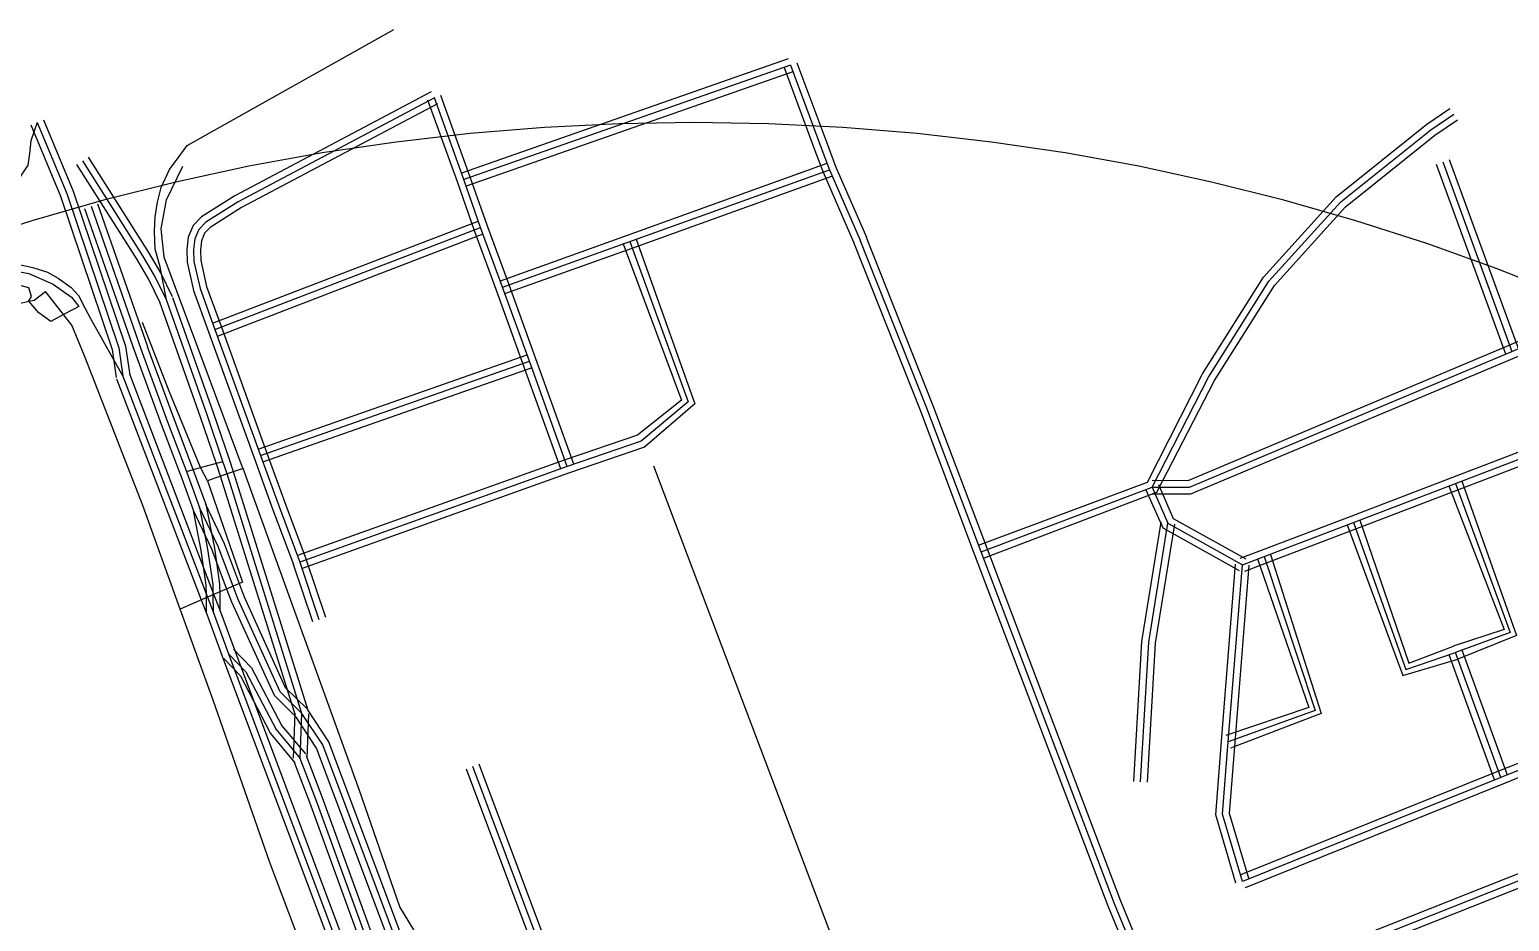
# Model space of a CAD drawing. Header units: metres. Extents: x -1073 to 1066, y -1049 to 1091.
# Drawn here: x -291 to 358, y 650 to 1041 of the extents above; entities that cross this region are included whole.
import ezdxf

# ---------------------------------------------------------------- set-up
doc = ezdxf.new("R2010")
doc.units = ezdxf.units.M
for name, color, linetype in [('EST_BUILDING_LINE_3M_OFFSET', 1, 'CONTINUOUS'), ('OSM_ROAD_CENTERLINE', 8, 'CONTINUOUS'), ('RADIUS_1KM', 5, 'CONTINUOUS')]:
    doc.layers.add(name, color=color, linetype=linetype)

msp = doc.modelspace()

# ---------------------------------------------------------------- linework, layer by layer
at = {"layer": 'EST_BUILDING_LINE_3M_OFFSET'}
for points in [[(41.41, 1027.922), (-101.846, 977.817)], [(45.211, 1026.138), (58.724, 989.868), (62.244, 980.394), (75.671, 949.658)], [(43.39, 1022.258), (-99.865, 972.153)], [(39.589, 1024.043), (53.101, 987.776), (56.681, 978.147), (70.172, 947.257)], [(-115.18, 1013.459), (-201.336, 967.85), (-215.892, 958.601), (-219.497, 954.771), (-221.734, 949.697), (-222.337, 944.362), (-222.147, 938.693), (-219.374, 926.364), (-212.79, 908.152), (-192.831, 852.982), (-184.558, 830.1), (-175.579, 806.204)], [(-112.373, 1008.156), (-198.324, 962.661), (-212.082, 953.966), (-214.5, 951.45), (-215.937, 948.153), (-216.341, 944.137), (-216.195, 939.454), (-213.616, 928.049), (-207.148, 910.193), (-187.188, 855.023), (-178.928, 832.175), (-169.962, 808.315)], [(-58.301, 848.198), (-74.922, 894.284), (-86.638, 926.746), (-96.286, 952.919), (-103.682, 973.979), (-116.598, 1009.79)], [(-52.657, 850.234), (-69.278, 896.32), (-81.001, 928.802), (-90.641, 954.95), (-98.029, 975.991), (-110.954, 1011.826)], [(124.896, 814.619), (199.007, 842.359), (223.118, 889.797), (249.819, 932.17), (281.726, 967.407), (321.432, 999.228), (331.578, 1006.131)], [(-285.146, 1001.218), (-272.098, 969.861), (-249.276, 901.884), (-247.344, 889.148)], [(127.013, 809.005), (203.002, 837.883), (228.33, 886.826), (254.6, 928.544), (285.838, 963.038), (324.997, 994.402), (334.952, 1001.169)], [(-290.685, 998.913), (-277.715, 967.752), (-255.108, 900.476), (-253.277, 888.254)], [(-233.976, 920.872), (-239.01, 931.21), (-244.12, 939.904), (-270.491, 981.574)], [(-228.582, 923.5), (-233.722, 934.046), (-238.998, 943.029), (-265.421, 984.783)], [(-84.834, 930.598), (-29.099, 950.613), (58.447, 982.094)], [(325.616, 981.693), (355.979, 898.526)], [(331.252, 983.751), (361.615, 900.583)], [(-82.806, 924.951), (-27.07, 944.966), (60.478, 976.448)], [(-267.158, 962.284), (-245.291, 899.744)], [(-261.494, 964.264), (-239.628, 901.725)], [(-211.044, 911.973), (-94.54, 956.735)], [(-208.893, 906.372), (-92.388, 951.134)], [(-25.266, 948.818), (0.468, 876.711), (-21.679, 857.598), (-54.491, 846.383), (-171.76, 804.435)], [(227.484, 558.456), (220.568, 574.305), (208.64, 606.737), (187.306, 658.548), (128.76, 812.875), (104.951, 875.814), (75.71, 949.563)], [(-30.902, 946.761), (-5.326, 878.271), (-24.616, 862.83), (-56.468, 852.048), (-173.781, 810.084)], [(221.985, 556.057), (215.001, 572.069), (203.049, 604.558), (181.726, 656.342), (123.149, 810.749), (99.356, 873.647), (70.133, 947.352)], [(201.001, 843.121), (216.766, 843.084), (357.624, 902.316), (449.144, 941.574)], [(201.009, 837.121), (217.955, 837.203), (359.969, 896.793), (451.509, 936.06)], [(-203.674, 852.258), (-210.595, 872.728), (-228.451, 923.187)], [(-209.357, 850.336), (-216.266, 870.766), (-234.107, 921.185)], [(-245.276, 899.7), (-233.534, 867.728), (-225.281, 845.863)], [(-239.643, 901.769), (-227.911, 869.822), (-219.667, 847.982)], [(-191.001, 856.834), (-73.092, 898.134)], [(-247.509, 889.774), (-210.425, 792.913), (-207.99, 786.54), (-201.158, 768.034)], [(-189.018, 851.171), (-71.109, 892.471)], [(-253.112, 887.628), (-216.029, 790.77), (-213.607, 784.43), (-206.786, 765.956)], [(239.527, 808.922), (249.002, 812.47), (288.205, 827.439), (332.902, 844.504), (375.32, 860.69), (416.192, 876.286)], [(414.451, 872.434), (434.902, 817.707), (439.419, 809.791), (442.88, 803.722), (461.876, 758.381), (352.848, 715.544), (239.505, 670.036)], [(241.63, 803.303), (251.125, 806.858), (290.345, 821.834), (335.041, 838.899), (377.459, 855.085), (418.331, 870.681)], [(420.072, 874.533), (440.334, 820.255), (444.63, 812.764), (448.288, 806.322), (467.391, 756.017), (355.084, 709.976), (241.74, 664.468)], [(-174.688, 739.983), (-207.54, 844.969), (-209.357, 850.335)], [(-168.962, 741.775), (-201.835, 846.828), (-203.674, 852.26)], [(-225.291, 845.892), (-219.533, 830.151)], [(-219.657, 847.953), (-213.898, 832.213)], [(198.257, 838.916), (205.708, 822.318), (239.116, 803.493)], [(203.752, 841.326), (210.149, 826.353), (242.041, 808.732)], [(331.157, 840.664), (355.34, 777.637), (333.051, 770.378)], [(336.786, 842.74), (360.787, 775.122), (335.122, 764.747)], [(-169.714, 743.01), (-178.982, 752.123), (-197.06, 791.936), (-199.249, 797.743), (-205.847, 815.2), (-214.003, 832.464)], [(-213.77, 831.748), (-210.243, 813.402), (-207.958, 797.63), (-207.896, 792.892), (-207.799, 785.525)], [(-219.662, 830.615), (-216.159, 812.404), (-213.94, 797.163), (-213.896, 792.817), (-213.798, 785.446)], [(-173.937, 738.748), (-183.904, 748.693), (-202.6, 789.632), (-204.862, 795.624), (-211.37, 812.855), (-219.428, 829.9)], [(192.958, 711.052), (196.512, 772.419), (204.967, 824.814)], [(292.1, 825.646), (313.615, 762.905), (333.126, 770.405)], [(198.948, 710.705), (202.477, 771.767), (210.89, 823.858)], [(286.45, 823.626), (311.001, 757.504), (335.047, 764.72)], [(-175.617, 806.313), (-167.254, 781.144)], [(-169.923, 808.205), (-161.56, 783.036)], [(237.747, 666.398), (228.887, 696.417), (231.406, 728.672), (237.588, 806.351)], [(247.216, 808.721), (269.717, 743.481), (233.377, 731.255)], [(243.499, 668.106), (234.854, 697.043), (237.387, 728.195), (243.569, 805.875)], [(252.911, 810.607), (275.115, 740.86), (235.416, 725.612)], [(-206.781, 765.942), (-94.785, 467.041), (-88.069, 447.535), (-84.884, 439.661), (-79.628, 427.435), (-77.368, 422.865)], [(-201.814, 769.078), (-193.953, 760.891), (-180.627, 735.467), (-170.283, 723.122)], [(-201.163, 768.047), (-89.139, 469.071), (-82.449, 449.637), (-79.346, 441.971), (-74.181, 429.951), (-71.99, 425.527)], [(351.146, 711.737), (331.266, 766.54)], [(356.786, 713.783), (336.906, 768.586)], [(-206.13, 764.911), (-198.819, 757.38), (-185.615, 732.132), (-174.886, 719.273)], [(603.714, 764.725), (592.29, 760.546), (530.435, 735.879), (508.646, 727.458), (437.659, 700.04), (364.371, 671.738), (204.738, 608.436)], [(605.775, 759.09), (594.432, 754.942), (532.628, 730.294), (510.808, 721.861), (439.82, 694.443), (366.558, 666.15), (206.95, 602.859)], [(-175.583, 721.313), (-174.823, 740.995)], [(-169.587, 721.082), (-168.828, 740.763)], [(-49.522, 435.166), (-51.645, 438.954), (-52.65, 441.439), (-56.723, 450.525), (-60.791, 460.028), (-68.266, 479.283), (-75.619, 499.665), (-111.596, 599.348), (-160.038, 728.437), (-169.322, 742.532)], [(-54.76, 432.24), (-57.053, 436.355), (-58.167, 439.08), (-62.219, 448.117), (-66.347, 457.761), (-73.885, 477.179), (-81.263, 497.629), (-117.227, 597.276), (-165.384, 725.714), (-174.329, 739.226)], [(-122.022, 591.687), (-162.753, 703.934), (-169.784, 722.272)], [(-127.662, 589.641), (-168.375, 701.837), (-175.386, 720.124)], [(-99.841, 716.661), (-62.692, 617.52), (-24.695, 518.247)], [(-94.222, 718.766), (-57.081, 619.645), (-19.091, 520.391)]]:
    msp.add_lwpolyline(points, dxfattribs=at)
at = {"layer": 'OSM_ROAD_CENTERLINE'}
for points in [[(-231.279, 922.186), (-234.07, 936.691), (-236.269, 944.528), (-236.481, 952.309), (-236.172, 958.654), (-235.235, 965.122), (-233.619, 971.523), (-229.972, 979.327), (-226.183, 984.492), (-222.112, 989.846), (-131.518, 1040.731)], [(42.4, 1025.09), (-100.856, 974.985)], [(42.4, 1025.09), (55.912, 988.822), (59.462, 979.271), (72.922, 948.458)], [(-113.776, 1010.808), (-199.83, 965.256), (-213.987, 956.283), (-216.998, 953.111), (-218.835, 948.925), (-219.339, 944.25), (-219.171, 939.073), (-216.495, 927.207), (-209.969, 909.173), (-190.009, 854.003), (-181.743, 831.137), (-172.77, 807.259)], [(-55.479, 849.216), (-72.1, 895.302), (-83.82, 927.774), (-93.464, 953.934), (-100.856, 974.985), (-113.776, 1010.808)], [(-287.915, 1000.065), (-290.794, 991.928), (-291.254, 986.395), (-292.057, 981.219), (-295.501, 976.009), (-301.092, 971.145), (-309.491, 966.814), (-418.241, 907.024), (-527.443, 857.097), (-676.986, 794.001)], [(-287.915, 1000.065), (-274.906, 968.807), (-252.192, 901.18), (-250.311, 888.701)], [(125.955, 811.812), (201.005, 840.121), (225.724, 888.311), (252.21, 930.357), (283.782, 965.222), (323.215, 996.815), (333.265, 1003.65)], [(-231.279, 922.186), (-236.366, 932.628), (-241.559, 941.467), (-267.956, 983.178)], [(-146.541, 707.16), (-197.675, 848.336), (-198.002, 849.227), (-232.224, 940.888), (-233.637, 953.333), (-231.279, 966.146), (-224.134, 980.907)], [(328.434, 982.722), (358.797, 899.555)], [(-83.82, 927.774), (-28.084, 947.79), (59.462, 979.271)], [(-264.326, 963.274), (-242.46, 900.735)], [(-209.969, 909.173), (-93.464, 953.934)], [(-28.084, 947.79), (-2.429, 877.491), (-23.147, 860.214), (-55.479, 849.216), (-172.77, 807.259)], [(224.735, 557.257), (217.784, 573.187), (205.844, 605.648), (184.516, 657.445), (125.955, 811.812), (102.154, 874.73), (72.922, 948.458)], [(-471.743, 867.316), (-417.994, 886.82), (-328.355, 935.511), (-317.43, 938.695), (-310.259, 939.585), (-304.501, 939.407), (-295.307, 937.659), (-289.858, 936.457), (-283.482, 934.431), (-278.766, 931.715), (-273.008, 927.585), (-269.846, 924.168), (-266.843, 918.423), (-264.521, 914.015), (-250.311, 888.701)], [(-324.725, 930.836), (-315.893, 935.355), (-304.518, 936.068), (-291.607, 933.819), (-280.947, 929.088), (-272.893, 923.399), (-269.643, 919.258), (-272.222, 918.067), (-276.372, 915.819), (-282.025, 912.757), (-287.173, 916.531), (-291.527, 921.596), (-291.669, 921.763), (-290.397, 923.756), (-291.598, 927.563), (-300.527, 929.789), (-308.961, 931.515), (-317.58, 931.503), (-324.725, 930.836)], [(201.005, 840.121), (217.361, 840.143), (358.797, 899.555), (450.326, 938.817)], [(-614.477, 754.282), (-566.743, 780.81), (-555.2, 787.7), (-540.045, 796.751), (-535.003, 799.756), (-507.996, 817.289), (-493.548, 831.026), (-479.576, 839.787), (-465.834, 844.529), (-445.699, 848.314), (-434.094, 852.344), (-417.04, 862.763), (-404.959, 873.072), (-393.946, 883.491), (-377.361, 894.033), (-358.647, 903.028), (-337.919, 910.019), (-318.967, 913.57), (-303.812, 918.902), (-293.355, 921.195), (-291.527, 921.596), (-289.24, 922.097), (-284.259, 925.871)], [(-103.302, 449.666), (-104, 457.136), (-128.251, 520.889), (-161.431, 610.423), (-185.876, 675.601), (-210.702, 746.657), (-225.168, 786.665), (-241.594, 832.117), (-267.17, 897.684), (-272.716, 911.154), (-276.372, 915.819), (-284.259, 925.871)], [(-206.515, 851.297), (-213.431, 871.747), (-231.279, 922.186)], [(-216.345, 848.793), (-230.016, 882.189), (-241.735, 912.267)], [(-242.46, 900.735), (-230.723, 868.775), (-222.474, 846.923)], [(-190.009, 854.003), (-72.1, 895.302)], [(-250.311, 888.701), (-213.227, 791.841), (-210.799, 785.485), (-203.972, 766.995)], [(240.578, 806.113), (250.064, 809.664), (289.275, 824.636), (333.971, 841.702), (376.389, 857.888), (417.261, 873.484)], [(417.261, 873.484), (437.618, 818.981), (442.025, 811.278), (445.584, 805.022), (464.633, 757.199), (353.966, 712.76), (240.623, 667.252)], [(-216.345, 848.793), (-206.515, 851.297)], [(-171.825, 740.879), (-204.687, 845.898), (-206.515, 851.297)], [(-222.474, 846.923), (-216.345, 848.793)], [(-222.474, 846.923), (-216.716, 831.182)], [(-213.192, 842.937), (-216.345, 848.793)], [(-197.675, 848.336), (-204.687, 845.898), (-213.192, 842.937)], [(82.963, 569.658), (87.158, 572.675), (-17.46, 849.294)], [(-213.192, 842.937), (-197.869, 798.498)], [(201.005, 840.121), (207.928, 824.336), (240.578, 806.113)], [(333.971, 841.702), (358.064, 776.379), (334.086, 767.563)], [(-171.825, 740.879), (-181.443, 750.408), (-199.83, 790.784), (-202.056, 796.684), (-208.609, 814.027), (-216.716, 831.182)], [(-216.716, 831.182), (-213.201, 812.903), (-210.949, 797.396), (-210.896, 792.854), (-210.799, 785.485)], [(195.953, 710.878), (199.494, 772.093), (207.928, 824.336)], [(289.275, 824.636), (312.308, 760.204), (334.086, 767.563)], [(-172.77, 807.259), (-164.407, 782.09)], [(240.623, 667.252), (231.871, 696.73), (234.396, 728.434), (240.578, 806.113)], [(250.064, 809.664), (272.416, 742.17), (234.396, 728.434)], [(-197.869, 798.498), (-202.056, 796.684), (-210.896, 792.854), (-213.227, 791.841), (-225.168, 786.665)], [(-203.972, 766.995), (-91.962, 468.056), (-85.259, 448.586), (-82.115, 440.816), (-76.905, 428.693), (-74.679, 424.196)], [(-203.972, 766.995), (-196.386, 759.136), (-183.121, 733.799), (-172.585, 721.198)], [(353.966, 712.76), (334.086, 767.563)], [(604.745, 761.907), (593.361, 757.744), (531.532, 733.087), (509.727, 724.66), (438.739, 697.242), (365.465, 668.944), (205.844, 605.648)], [(-172.585, 721.198), (-171.825, 740.879)], [(-52.141, 433.703), (-54.349, 437.655), (-55.409, 440.259), (-59.471, 449.321), (-63.569, 458.894), (-71.076, 478.231), (-78.441, 498.647), (-114.412, 598.312), (-162.711, 727.075), (-171.825, 740.879)], [(-124.842, 590.664), (-165.564, 702.886), (-172.585, 721.198)], [(-97.032, 717.713), (-59.886, 618.583), (-21.893, 519.319)], [(-67.914, 502.498), (-96.087, 568.957), (-107.214, 600.983), (-122.731, 645.934), (-128.922, 656.109), (-146.541, 707.16)]]:
    msp.add_lwpolyline(points, dxfattribs=at)
at = {"layer": 'RADIUS_1KM'}
msp.add_lwpolyline([(382.683, 923.88), (352.25, 935.906), (321.439, 946.93), (290.285, 956.94), (258.819, 965.926), (227.076, 973.877), (195.09, 980.785), (162.895, 986.643), (130.526, 991.445), (98.017, 995.185), (65.403, 997.859), (32.719, 999.465), (0, 1000), (-32.719, 999.465), (-65.403, 997.859), (-98.017, 995.185), (-130.526, 991.445), (-162.895, 986.643), (-195.09, 980.785), (-227.076, 973.877), (-258.819, 965.926), (-290.285, 956.94), (-321.439, 946.93)], dxfattribs=at)

doc.saveas('drawing.dxf')
